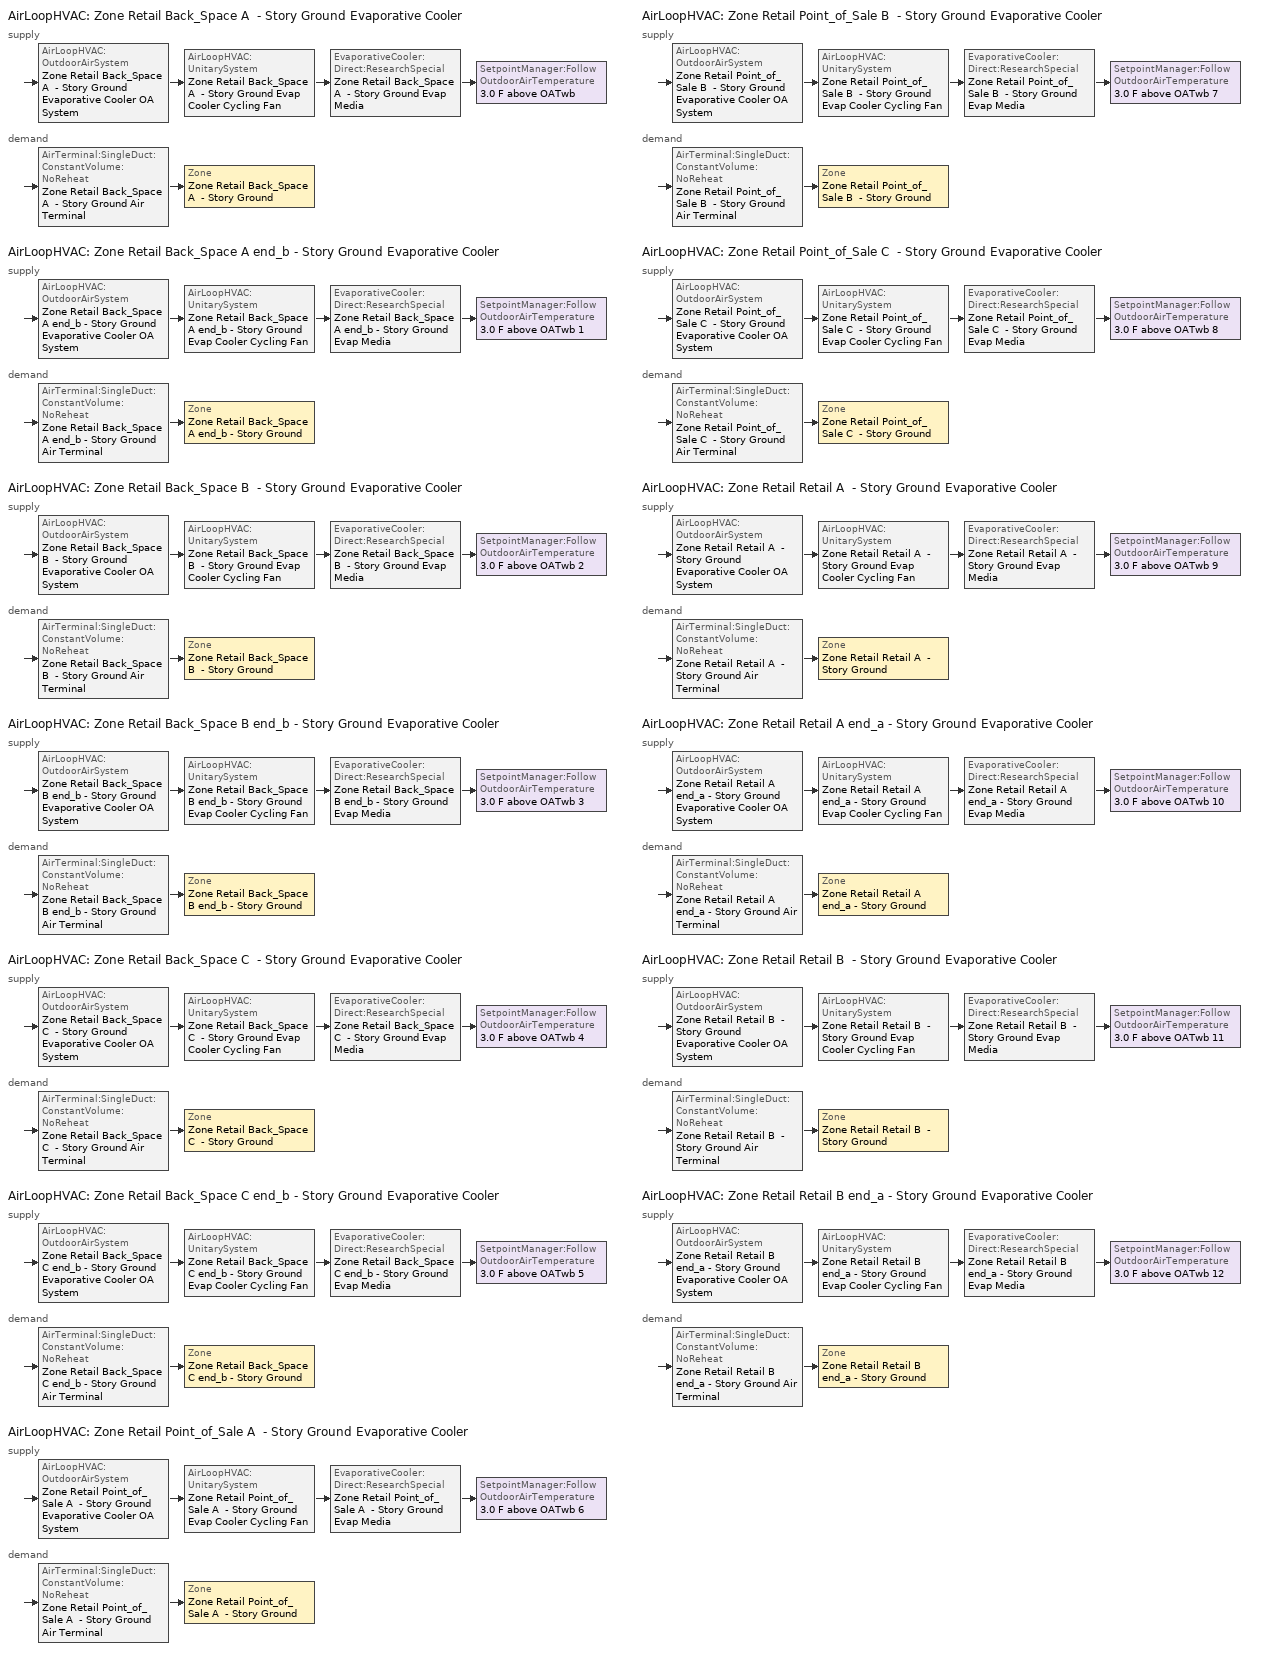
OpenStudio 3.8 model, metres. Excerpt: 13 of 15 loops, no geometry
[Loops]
AirLoopHVAC 'Zone Retail Back_Space A  - Story Ground Evaporative Cooler'
 supply: AirLoopHVAC:OutdoorAirSystem 'Zone Retail Back_Space A  - Story Ground Evaporative Cooler OA System' > AirLoopHVAC:UnitarySystem 'Zone Retail Back_Space A  - Story Ground Evap Cooler Cycling Fan' > EvaporativeCooler:Direct:ResearchSpecial 'Zone Retail Back_Space A  - Story Ground Evap Media' > SetpointManager:FollowOutdoorAirTemperature '3.0 F above OATwb'
 demand: AirTerminal:SingleDuct:ConstantVolume:NoReheat 'Zone Retail Back_Space A  - Story Ground Air Terminal' > Zone 'Zone Retail Back_Space A  - Story Ground'
AirLoopHVAC 'Zone Retail Back_Space A end_b - Story Ground Evaporative Cooler'
 supply: AirLoopHVAC:OutdoorAirSystem 'Zone Retail Back_Space A end_b - Story Ground Evaporative Cooler OA System' > AirLoopHVAC:UnitarySystem 'Zone Retail Back_Space A end_b - Story Ground Evap Cooler Cycling Fan' > EvaporativeCooler:Direct:ResearchSpecial 'Zone Retail Back_Space A end_b - Story Ground Evap Media' > SetpointManager:FollowOutdoorAirTemperature '3.0 F above OATwb 1'
 demand: AirTerminal:SingleDuct:ConstantVolume:NoReheat 'Zone Retail Back_Space A end_b - Story Ground Air Terminal' > Zone 'Zone Retail Back_Space A end_b - Story Ground'
AirLoopHVAC 'Zone Retail Back_Space B  - Story Ground Evaporative Cooler'
 supply: AirLoopHVAC:OutdoorAirSystem 'Zone Retail Back_Space B  - Story Ground Evaporative Cooler OA System' > AirLoopHVAC:UnitarySystem 'Zone Retail Back_Space B  - Story Ground Evap Cooler Cycling Fan' > EvaporativeCooler:Direct:ResearchSpecial 'Zone Retail Back_Space B  - Story Ground Evap Media' > SetpointManager:FollowOutdoorAirTemperature '3.0 F above OATwb 2'
 demand: AirTerminal:SingleDuct:ConstantVolume:NoReheat 'Zone Retail Back_Space B  - Story Ground Air Terminal' > Zone 'Zone Retail Back_Space B  - Story Ground'
AirLoopHVAC 'Zone Retail Back_Space B end_b - Story Ground Evaporative Cooler'
 supply: AirLoopHVAC:OutdoorAirSystem 'Zone Retail Back_Space B end_b - Story Ground Evaporative Cooler OA System' > AirLoopHVAC:UnitarySystem 'Zone Retail Back_Space B end_b - Story Ground Evap Cooler Cycling Fan' > EvaporativeCooler:Direct:ResearchSpecial 'Zone Retail Back_Space B end_b - Story Ground Evap Media' > SetpointManager:FollowOutdoorAirTemperature '3.0 F above OATwb 3'
 demand: AirTerminal:SingleDuct:ConstantVolume:NoReheat 'Zone Retail Back_Space B end_b - Story Ground Air Terminal' > Zone 'Zone Retail Back_Space B end_b - Story Ground'
AirLoopHVAC 'Zone Retail Back_Space C  - Story Ground Evaporative Cooler'
 supply: AirLoopHVAC:OutdoorAirSystem 'Zone Retail Back_Space C  - Story Ground Evaporative Cooler OA System' > AirLoopHVAC:UnitarySystem 'Zone Retail Back_Space C  - Story Ground Evap Cooler Cycling Fan' > EvaporativeCooler:Direct:ResearchSpecial 'Zone Retail Back_Space C  - Story Ground Evap Media' > SetpointManager:FollowOutdoorAirTemperature '3.0 F above OATwb 4'
 demand: AirTerminal:SingleDuct:ConstantVolume:NoReheat 'Zone Retail Back_Space C  - Story Ground Air Terminal' > Zone 'Zone Retail Back_Space C  - Story Ground'
AirLoopHVAC 'Zone Retail Back_Space C end_b - Story Ground Evaporative Cooler'
 supply: AirLoopHVAC:OutdoorAirSystem 'Zone Retail Back_Space C end_b - Story Ground Evaporative Cooler OA System' > AirLoopHVAC:UnitarySystem 'Zone Retail Back_Space C end_b - Story Ground Evap Cooler Cycling Fan' > EvaporativeCooler:Direct:ResearchSpecial 'Zone Retail Back_Space C end_b - Story Ground Evap Media' > SetpointManager:FollowOutdoorAirTemperature '3.0 F above OATwb 5'
 demand: AirTerminal:SingleDuct:ConstantVolume:NoReheat 'Zone Retail Back_Space C end_b - Story Ground Air Terminal' > Zone 'Zone Retail Back_Space C end_b - Story Ground'
AirLoopHVAC 'Zone Retail Point_of_Sale A  - Story Ground Evaporative Cooler'
 supply: AirLoopHVAC:OutdoorAirSystem 'Zone Retail Point_of_Sale A  - Story Ground Evaporative Cooler OA System' > AirLoopHVAC:UnitarySystem 'Zone Retail Point_of_Sale A  - Story Ground Evap Cooler Cycling Fan' > EvaporativeCooler:Direct:ResearchSpecial 'Zone Retail Point_of_Sale A  - Story Ground Evap Media' > SetpointManager:FollowOutdoorAirTemperature '3.0 F above OATwb 6'
 demand: AirTerminal:SingleDuct:ConstantVolume:NoReheat 'Zone Retail Point_of_Sale A  - Story Ground Air Terminal' > Zone 'Zone Retail Point_of_Sale A  - Story Ground'
AirLoopHVAC 'Zone Retail Point_of_Sale B  - Story Ground Evaporative Cooler'
 supply: AirLoopHVAC:OutdoorAirSystem 'Zone Retail Point_of_Sale B  - Story Ground Evaporative Cooler OA System' > AirLoopHVAC:UnitarySystem 'Zone Retail Point_of_Sale B  - Story Ground Evap Cooler Cycling Fan' > EvaporativeCooler:Direct:ResearchSpecial 'Zone Retail Point_of_Sale B  - Story Ground Evap Media' > SetpointManager:FollowOutdoorAirTemperature '3.0 F above OATwb 7'
 demand: AirTerminal:SingleDuct:ConstantVolume:NoReheat 'Zone Retail Point_of_Sale B  - Story Ground Air Terminal' > Zone 'Zone Retail Point_of_Sale B  - Story Ground'
AirLoopHVAC 'Zone Retail Point_of_Sale C  - Story Ground Evaporative Cooler'
 supply: AirLoopHVAC:OutdoorAirSystem 'Zone Retail Point_of_Sale C  - Story Ground Evaporative Cooler OA System' > AirLoopHVAC:UnitarySystem 'Zone Retail Point_of_Sale C  - Story Ground Evap Cooler Cycling Fan' > EvaporativeCooler:Direct:ResearchSpecial 'Zone Retail Point_of_Sale C  - Story Ground Evap Media' > SetpointManager:FollowOutdoorAirTemperature '3.0 F above OATwb 8'
 demand: AirTerminal:SingleDuct:ConstantVolume:NoReheat 'Zone Retail Point_of_Sale C  - Story Ground Air Terminal' > Zone 'Zone Retail Point_of_Sale C  - Story Ground'
AirLoopHVAC 'Zone Retail Retail A  - Story Ground Evaporative Cooler'
 supply: AirLoopHVAC:OutdoorAirSystem 'Zone Retail Retail A  - Story Ground Evaporative Cooler OA System' > AirLoopHVAC:UnitarySystem 'Zone Retail Retail A  - Story Ground Evap Cooler Cycling Fan' > EvaporativeCooler:Direct:ResearchSpecial 'Zone Retail Retail A  - Story Ground Evap Media' > SetpointManager:FollowOutdoorAirTemperature '3.0 F above OATwb 9'
 demand: AirTerminal:SingleDuct:ConstantVolume:NoReheat 'Zone Retail Retail A  - Story Ground Air Terminal' > Zone 'Zone Retail Retail A  - Story Ground'
AirLoopHVAC 'Zone Retail Retail A end_a - Story Ground Evaporative Cooler'
 supply: AirLoopHVAC:OutdoorAirSystem 'Zone Retail Retail A end_a - Story Ground Evaporative Cooler OA System' > AirLoopHVAC:UnitarySystem 'Zone Retail Retail A end_a - Story Ground Evap Cooler Cycling Fan' > EvaporativeCooler:Direct:ResearchSpecial 'Zone Retail Retail A end_a - Story Ground Evap Media' > SetpointManager:FollowOutdoorAirTemperature '3.0 F above OATwb 10'
 demand: AirTerminal:SingleDuct:ConstantVolume:NoReheat 'Zone Retail Retail A end_a - Story Ground Air Terminal' > Zone 'Zone Retail Retail A end_a - Story Ground'
AirLoopHVAC 'Zone Retail Retail B  - Story Ground Evaporative Cooler'
 supply: AirLoopHVAC:OutdoorAirSystem 'Zone Retail Retail B  - Story Ground Evaporative Cooler OA System' > AirLoopHVAC:UnitarySystem 'Zone Retail Retail B  - Story Ground Evap Cooler Cycling Fan' > EvaporativeCooler:Direct:ResearchSpecial 'Zone Retail Retail B  - Story Ground Evap Media' > SetpointManager:FollowOutdoorAirTemperature '3.0 F above OATwb 11'
 demand: AirTerminal:SingleDuct:ConstantVolume:NoReheat 'Zone Retail Retail B  - Story Ground Air Terminal' > Zone 'Zone Retail Retail B  - Story Ground'
AirLoopHVAC 'Zone Retail Retail B end_a - Story Ground Evaporative Cooler'
 supply: AirLoopHVAC:OutdoorAirSystem 'Zone Retail Retail B end_a - Story Ground Evaporative Cooler OA System' > AirLoopHVAC:UnitarySystem 'Zone Retail Retail B end_a - Story Ground Evap Cooler Cycling Fan' > EvaporativeCooler:Direct:ResearchSpecial 'Zone Retail Retail B end_a - Story Ground Evap Media' > SetpointManager:FollowOutdoorAirTemperature '3.0 F above OATwb 12'
 demand: AirTerminal:SingleDuct:ConstantVolume:NoReheat 'Zone Retail Retail B end_a - Story Ground Air Terminal' > Zone 'Zone Retail Retail B end_a - Story Ground'
[Sizing:Zone] Zone Cooling Design Supply Air Temperature Input Method=SupplyAirTemperature; Zone Cooling Design Supply Air Temperature Difference {deltaC}=11.11; Zone Heating Design Supply Air Temperature Input Method=SupplyAirTemperature; Zone Heating Design Supply Air Temperature {C}=50; Zone Heating Design Supply Air Temperature Difference {deltaC}=11.11; Zone Cooling Design Supply Air Humidity Ratio {kg-H2O/kg-air}=0.0085; Zone Heating Design Supply Air Humidity Ratio {kg-H2O/kg-air}=0.008; Cooling Design Air Flow Method=DesignDay; Heating Design Air Flow Method=DesignDay; Account for Dedicated Outdoor Air System=No; Dedicated Outdoor Air System Control Strategy=NeutralSupplyAir; Dedicated Outdoor Air Low Setpoint Temperature for Design {C}=autosize; Dedicated Outdoor Air High Setpoint Temperature for Design {C}=autosize; Zone Load Sizing Method=Sensible Load Only No Latent Load; Zone Latent Cooling Design Supply Air Humidity Ratio Input Method=HumidityRatioDifference; Zone Cooling Design Supply Air Humidity Ratio Difference {kgWater/kgDryAir}=0.005; Zone Latent Heating Design Supply Air Humidity Ratio Input Method=HumidityRatioDifference; Zone Humidification Design Supply Air Humidity Ratio Difference {kgWater/kgDryAir}=0.005
Name | Zone Cooling Design Supply Air Temperature {C}
Zone Retail Retail A end_a - Story Ground; Zone Retail Retail B end_a - Story Ground; Zone Retail Retail A  - Story Ground; Zone Retail Retail B  - Story Ground; Zone Retail Point_of_Sale A  - Story Ground; Zone Retail Point_of_Sale B  - Story Ground; Zone Retail Point_of_Sale C  - Story Ground; Zone Retail Back_Space A  - Story Ground; Zone Retail Back_Space B  - Story Ground; Zone Retail Back_Space C  - Story Ground; Zone Retail Back_Space A end_b - Story Ground; Zone Retail Back_Space B end_b - Story Ground; Zone Retail Back_Space C end_b - Story Ground | 12.7778
Zone Retail Entry A  - Story Ground; Zone Retail Entry B  - Story Ground; Zone Retail Entry C  - Story Ground | 14
[Zone equipment]
Zone Retail Retail A end_a - Story Ground: Zone Retail Retail A end_a - Story Ground Unit Heater, Zone Retail Retail A end_a - Story Ground Air Terminal
Zone Retail Retail B end_a - Story Ground: Zone Retail Retail B end_a - Story Ground Unit Heater, Zone Retail Retail B end_a - Story Ground Air Terminal
Zone Retail Retail A  - Story Ground: Zone Retail Retail A  - Story Ground Unit Heater, Zone Retail Retail A  - Story Ground Air Terminal
Zone Retail Retail B  - Story Ground: Zone Retail Retail B  - Story Ground Unit Heater, Zone Retail Retail B  - Story Ground Air Terminal
Zone Retail Entry A  - Story Ground: Zone Retail Entry A  - Story Ground Unit Heater
Zone Retail Entry B  - Story Ground: Zone Retail Entry B  - Story Ground Unit Heater
Zone Retail Entry C  - Story Ground: Zone Retail Entry C  - Story Ground Unit Heater
Zone Retail Point_of_Sale A  - Story Ground: Zone Retail Point_of_Sale A  - Story Ground Unit Heater, Zone Retail Point_of_Sale A  - Story Ground Air Terminal
Zone Retail Point_of_Sale B  - Story Ground: Zone Retail Point_of_Sale B  - Story Ground Unit Heater, Zone Retail Point_of_Sale B  - Story Ground Air Terminal
Zone Retail Point_of_Sale C  - Story Ground: Zone Retail Point_of_Sale C  - Story Ground Unit Heater, Zone Retail Point_of_Sale C  - Story Ground Air Terminal
Zone Retail Back_Space A  - Story Ground: Zone Retail Back_Space A  - Story Ground Unit Heater, Zone Retail Back_Space A  - Story Ground Air Terminal
Zone Retail Back_Space B  - Story Ground: Zone Retail Back_Space B  - Story Ground Unit Heater, Zone Retail Back_Space B  - Story Ground Air Terminal
Zone Retail Back_Space C  - Story Ground: Zone Retail Back_Space C  - Story Ground Unit Heater, Zone Retail Back_Space C  - Story Ground Air Terminal
Zone Retail Back_Space A end_b - Story Ground: Zone Retail Back_Space A end_b - Story Ground Unit Heater, Zone Retail Back_Space A end_b - Story Ground Air Terminal
Zone Retail Back_Space B end_b - Story Ground: Zone Retail Back_Space B end_b - Story Ground Unit Heater, Zone Retail Back_Space B end_b - Story Ground Air Terminal
Zone Retail Back_Space C end_b - Story Ground: Zone Retail Back_Space C end_b - Story Ground Unit Heater, Zone Retail Back_Space C end_b - Story Ground Air Terminal
[Fan:ConstantVolume] Availability Schedule=FRAC_OA_MIN_ems_Zone_Retail_Retail_B____Story_Ground_Evaporative_Cooler_OA_Controller; Fan Total Efficiency=0.53625; Pressure Rise {Pa}=49.8178; Motor Efficiency=0.825; Motor In Airstream Fraction=1
Name | Maximum Flow Rate {m3/s}
Zone Retail Back_Space A  - Story Ground UnitHeater Fan | 0.0660473
Zone Retail Back_Space A end_b - Story Ground UnitHeater Fan | 0.038438
Zone Retail Back_Space B  - Story Ground UnitHeater Fan | 0.232448
Zone Retail Back_Space B end_b - Story Ground UnitHeater Fan | 0.0909422
Zone Retail Back_Space C  - Story Ground UnitHeater Fan | 0.0660034
Zone Retail Back_Space C end_b - Story Ground UnitHeater Fan | 0.0384333
Zone Retail Entry A  - Story Ground UnitHeater Fan; Zone Retail Entry C  - Story Ground UnitHeater Fan | 0.00427716
Zone Retail Entry B  - Story Ground UnitHeater Fan | 0.0190546
Zone Retail Point_of_Sale A  - Story Ground UnitHeater Fan; Zone Retail Point_of_Sale C  - Story Ground UnitHeater Fan | 0.0540402
Zone Retail Point_of_Sale B  - Story Ground UnitHeater Fan | 0.240748
Zone Retail Retail A  - Story Ground UnitHeater Fan | 0.596145
Zone Retail Retail A end_a - Story Ground UnitHeater Fan | 0.0318565
Zone Retail Retail B  - Story Ground UnitHeater Fan | 2.65581
Zone Retail Retail B end_a - Story Ground UnitHeater Fan | 0.14192
[Coil:Heating:Gas] Availability Schedule=FRAC_OA_MIN_ems_Zone_Retail_Retail_B____Story_Ground_Evaporative_Cooler_OA_Controller; Gas Burner Efficiency=0.8; On Cycle Parasitic Electric Load {W}=0; Off Cycle Parasitic Gas Load {W}=0
Name | Nominal Capacity {W}
Zone Retail Back_Space A  - Story Ground UnitHeater Gas Htg Coil 9kBtu/hr 0.8 Thermal Eff | 2306.15
Zone Retail Back_Space A end_b - Story Ground UnitHeater Gas Htg Coil 5kBtu/hr 0.8 Thermal Eff | 1342.14
Zone Retail Back_Space B  - Story Ground UnitHeater Gas Htg Coil 27kBtu/hr 0.8 Thermal Eff | 8116.25
Zone Retail Back_Space B end_b - Story Ground UnitHeater Gas Htg Coil 12kBtu/hr 0.8 Thermal Eff | 3175.4
Zone Retail Back_Space C  - Story Ground UnitHeater Gas Htg Coil 9kBtu/hr 0.8 Thermal Eff | 2304.62
Zone Retail Back_Space C end_b - Story Ground UnitHeater Gas Htg Coil 5kBtu/hr 0.8 Thermal Eff | 1341.97
Zone Retail Entry A  - Story Ground UnitHeater Gas Htg Coil 1kBtu/hr 0.8 Thermal Eff; Zone Retail Entry C  - Story Ground UnitHeater Gas Htg Coil 1kBtu/hr 0.8 Thermal Eff | 149.336
Zone Retail Entry B  - Story Ground UnitHeater Gas Htg Coil 3kBtu/hr 0.8 Thermal Eff | 665.346
Zone Retail Point_of_Sale A  - Story Ground UnitHeater Gas Htg Coil 6kBtu/hr 0.8 Thermal Eff; Zone Retail Point_of_Sale C  - Story Ground UnitHeater Gas Htg Coil 6kBtu/hr 0.8 Thermal Eff | 1886.68
Zone Retail Point_of_Sale B  - Story Ground UnitHeater Gas Htg Coil 33kBtu/hr 0.8 Thermal Eff | 8406.39
Zone Retail Retail A  - Story Ground UnitHeater Gas Htg Coil 69kBtu/hr 0.8 Thermal Eff | 20812.8
Zone Retail Retail A end_a - Story Ground UnitHeater Gas Htg Coil 4kBtu/hr 0.8 Thermal Eff | 1112.22
Zone Retail Retail B  - Story Ground UnitHeater Gas Htg Coil 363kBtu/hr 0.8 Thermal Eff | 92735.2
Zone Retail Retail B end_a - Story Ground UnitHeater Gas Htg Coil 16kBtu/hr 0.8 Thermal Eff | 4954.75
[ZoneHVAC:UnitHeater] Availability Schedule=FRAC_OA_MIN_ems_Zone_Retail_Retail_B____Story_Ground_Evaporative_Cooler_OA_Controller; Fan Control Type=OnOff; Maximum Hot Water Flow Rate {m3/s}=autosize; Minimum Hot Water Flow Rate {m3/s}=0; Heating Convergence Tolerance=0.001
Name | Supply Air Fan | Maximum Supply Air Flow Rate {m3/s} | Heating Coil
Zone Retail Back_Space A  - Story Ground Unit Heater | Zone Retail Back_Space A  - Story Ground UnitHeater Fan | 0.0660473 | Zone Retail Back_Space A  - Story Ground UnitHeater Gas Htg Coil 9kBtu/hr 0.8 Thermal Eff
Zone Retail Back_Space A end_b - Story Ground Unit Heater | Zone Retail Back_Space A end_b - Story Ground UnitHeater Fan | 0.038438 | Zone Retail Back_Space A end_b - Story Ground UnitHeater Gas Htg Coil 5kBtu/hr 0.8 Thermal Eff
Zone Retail Back_Space B  - Story Ground Unit Heater | Zone Retail Back_Space B  - Story Ground UnitHeater Fan | 0.232448 | Zone Retail Back_Space B  - Story Ground UnitHeater Gas Htg Coil 27kBtu/hr 0.8 Thermal Eff
Zone Retail Back_Space B end_b - Story Ground Unit Heater | Zone Retail Back_Space B end_b - Story Ground UnitHeater Fan | 0.0909422 | Zone Retail Back_Space B end_b - Story Ground UnitHeater Gas Htg Coil 12kBtu/hr 0.8 Thermal Eff
Zone Retail Back_Space C  - Story Ground Unit Heater | Zone Retail Back_Space C  - Story Ground UnitHeater Fan | 0.0660034 | Zone Retail Back_Space C  - Story Ground UnitHeater Gas Htg Coil 9kBtu/hr 0.8 Thermal Eff
Zone Retail Back_Space C end_b - Story Ground Unit Heater | Zone Retail Back_Space C end_b - Story Ground UnitHeater Fan | 0.0384333 | Zone Retail Back_Space C end_b - Story Ground UnitHeater Gas Htg Coil 5kBtu/hr 0.8 Thermal Eff
Zone Retail Entry A  - Story Ground Unit Heater | Zone Retail Entry A  - Story Ground UnitHeater Fan | 0.00427716 | Zone Retail Entry A  - Story Ground UnitHeater Gas Htg Coil 1kBtu/hr 0.8 Thermal Eff
Zone Retail Entry B  - Story Ground Unit Heater | Zone Retail Entry B  - Story Ground UnitHeater Fan | 0.0190546 | Zone Retail Entry B  - Story Ground UnitHeater Gas Htg Coil 3kBtu/hr 0.8 Thermal Eff
Zone Retail Entry C  - Story Ground Unit Heater | Zone Retail Entry C  - Story Ground UnitHeater Fan | 0.00427716 | Zone Retail Entry C  - Story Ground UnitHeater Gas Htg Coil 1kBtu/hr 0.8 Thermal Eff
Zone Retail Point_of_Sale A  - Story Ground Unit Heater | Zone Retail Point_of_Sale A  - Story Ground UnitHeater Fan | 0.0540402 | Zone Retail Point_of_Sale A  - Story Ground UnitHeater Gas Htg Coil 6kBtu/hr 0.8 Thermal Eff
Zone Retail Point_of_Sale B  - Story Ground Unit Heater | Zone Retail Point_of_Sale B  - Story Ground UnitHeater Fan | 0.240748 | Zone Retail Point_of_Sale B  - Story Ground UnitHeater Gas Htg Coil 33kBtu/hr 0.8 Thermal Eff
Zone Retail Point_of_Sale C  - Story Ground Unit Heater | Zone Retail Point_of_Sale C  - Story Ground UnitHeater Fan | 0.0540402 | Zone Retail Point_of_Sale C  - Story Ground UnitHeater Gas Htg Coil 6kBtu/hr 0.8 Thermal Eff
Zone Retail Retail A  - Story Ground Unit Heater | Zone Retail Retail A  - Story Ground UnitHeater Fan | 0.596145 | Zone Retail Retail A  - Story Ground UnitHeater Gas Htg Coil 69kBtu/hr 0.8 Thermal Eff
Zone Retail Retail A end_a - Story Ground Unit Heater | Zone Retail Retail A end_a - Story Ground UnitHeater Fan | 0.0318565 | Zone Retail Retail A end_a - Story Ground UnitHeater Gas Htg Coil 4kBtu/hr 0.8 Thermal Eff
Zone Retail Retail B  - Story Ground Unit Heater | Zone Retail Retail B  - Story Ground UnitHeater Fan | 2.65581 | Zone Retail Retail B  - Story Ground UnitHeater Gas Htg Coil 363kBtu/hr 0.8 Thermal Eff
Zone Retail Retail B end_a - Story Ground Unit Heater | Zone Retail Retail B end_a - Story Ground UnitHeater Fan | 0.14192 | Zone Retail Retail B end_a - Story Ground UnitHeater Gas Htg Coil 16kBtu/hr 0.8 Thermal Eff
[AirLoopHVAC] Design Return Air Flow Fraction of Supply Air Flow=1
Name | Availability Schedule | Design Supply Air Flow Rate {m3/s}
Zone Retail Back_Space A  - Story Ground Evaporative Cooler | Zone Retail Back_Space A  - Story Ground Evaporative Cooler Availability Sch | 0.695754
Zone Retail Back_Space A end_b - Story Ground Evaporative Cooler | Zone Retail Back_Space A end_b - Story Ground Evaporative Cooler Availability Sch | 0.343772
Zone Retail Back_Space B  - Story Ground Evaporative Cooler | Zone Retail Back_Space B  - Story Ground Evaporative Cooler Availability Sch | 0.824864
Zone Retail Back_Space B end_b - Story Ground Evaporative Cooler | Zone Retail Back_Space B end_b - Story Ground Evaporative Cooler Availability Sch | 0.889489
Zone Retail Back_Space C  - Story Ground Evaporative Cooler | Zone Retail Back_Space C  - Story Ground Evaporative Cooler Availability Sch | 0.635707
Zone Retail Back_Space C end_b - Story Ground Evaporative Cooler | Zone Retail Back_Space C end_b - Story Ground Evaporative Cooler Availability Sch | 0.312927
Zone Retail Point_of_Sale A  - Story Ground Evaporative Cooler | Zone Retail Point_of_Sale A  - Story Ground Evaporative Cooler Availability Sch | 0.474352
Zone Retail Point_of_Sale B  - Story Ground Evaporative Cooler | Zone Retail Point_of_Sale B  - Story Ground Evaporative Cooler Availability Sch | 0.865967
Zone Retail Point_of_Sale C  - Story Ground Evaporative Cooler | Zone Retail Point_of_Sale C  - Story Ground Evaporative Cooler Availability Sch | 0.442867
Zone Retail Retail A  - Story Ground Evaporative Cooler | Zone Retail Retail A  - Story Ground Evaporative Cooler Availability Sch | 4.47019
Zone Retail Retail A end_a - Story Ground Evaporative Cooler | Zone Retail Retail A end_a - Story Ground Evaporative Cooler Availability Sch | 0.328892
Zone Retail Retail B  - Story Ground Evaporative Cooler | Zone Retail Retail B  - Story Ground Evaporative Cooler Availability Sch | 6.99902
Zone Retail Retail B end_a - Story Ground Evaporative Cooler | Zone Retail Retail B end_a - Story Ground Evaporative Cooler Availability Sch | 0.714993
[Sizing:System] Type of Load to Size On=Sensible; Central Heating Maximum System Air Flow Ratio=0.3; Preheat Design Temperature {C}=7.22222; Preheat Design Humidity Ratio {kg-H2O/kg-Air}=0.008; Precool Design Temperature {C}=12.7778; Precool Design Humidity Ratio {kg-H2O/kg-Air}=0.008; Central Cooling Design Supply Air Temperature {C}=21.1111; Central Heating Design Supply Air Temperature {C}=12.7778; Sizing Option=Coincident; 100% Outdoor Air in Cooling=No; 100% Outdoor Air in Heating=No; Central Cooling Design Supply Air Humidity Ratio {kg-H2O/kg-Air}=0.0085; Central Heating Design Supply Air Humidity Ratio {kg-H2O/kg-Air}=0.008; Cooling Design Air Flow Method=DesignDay; Heating Design Air Flow Method=DesignDay; System Outdoor Air Method=ZoneSum; Zone Maximum Outdoor Air Fraction=1; Cooling Supply Air Flow Rate Per Floor Area {m3/s-m2}=0.00996765; Cooling Fraction of Autosized Cooling Supply Air Flow Rate=1; Cooling Supply Air Flow Rate Per Unit Cooling Capacity {m3/s-W}=3.94755e-05; Heating Supply Air Flow Rate Per Floor Area {m3/s-m2}=0.00996765; Heating Fraction of Autosized Heating Supply Air Flow Rate=1; Heating Fraction of Autosized Cooling Supply Air Flow Rate=1; Heating Supply Air Flow Rate Per Unit Heating Capacity {m3/s-W}=3.15882e-05; Cooling Design Capacity Method=CoolingDesignCapacity; Cooling Design Capacity Per Floor Area {W/m2}=234.7; Fraction of Autosized Cooling Design Capacity=1; Heating Design Capacity Method=HeatingDesignCapacity; Heating Design Capacity Per Floor Area {W/m2}=157; Fraction of Autosized Heating Design Capacity=1; Central Cooling Capacity Control Method=OnOff; Occupant Diversity=1
Name | Design Outdoor Air Flow Rate {m3/s} | Cooling Design Capacity {W} | Heating Design Capacity {W}
Zone Retail Back_Space A  - Story Ground Evaporative Cooler | 0.695754 | 1589.76 | 482.27
Zone Retail Back_Space A end_b - Story Ground Evaporative Cooler | 0.343772 | 570.3 | 0
Zone Retail Back_Space B  - Story Ground Evaporative Cooler | 0.824864 | 6132.78 | 2660.2
Zone Retail Back_Space B end_b - Story Ground Evaporative Cooler | 0.889489 | 2218.44 | 646.6
Zone Retail Back_Space C  - Story Ground Evaporative Cooler | 0.635707 | 1607.04 | 482.63
Zone Retail Back_Space C end_b - Story Ground Evaporative Cooler | 0.312927 | 572.48 | 0
Zone Retail Point_of_Sale A  - Story Ground Evaporative Cooler | 0.474352 | 1536.25 | 618.45
Zone Retail Point_of_Sale B  - Story Ground Evaporative Cooler | 0.865967 | 6355.47 | 2755.18
Zone Retail Point_of_Sale C  - Story Ground Evaporative Cooler | 0.442867 | 1555.64 | 618.45
Zone Retail Retail A  - Story Ground Evaporative Cooler | 4.47019 | 16521.18 | 6822.44
Zone Retail Retail A end_a - Story Ground Evaporative Cooler | 0.328892 | 935.47 | 364.57
Zone Retail Retail B  - Story Ground Evaporative Cooler | 6.99902 | 68488.51 | 30393.77
Zone Retail Retail B end_a - Story Ground Evaporative Cooler | 0.714993 | 3875.37 | 1624.16
[SetpointManager:FollowOutdoorAirTemperature] Control Variable=Temperature; Reference Temperature Type=OutdoorAirWetBulb; Offset Temperature Difference {deltaC}=1.66667; Maximum Setpoint Temperature {C}=25.5556; Minimum Setpoint Temperature {C}=21.1111
Name | Setpoint Node or NodeList
3.0 F above OATwb | Zone Retail Back_Space A  - Story Ground Evaporative Cooler Supply Outlet Node
3.0 F above OATwb 1 | Zone Retail Back_Space A end_b - Story Ground Evaporative Cooler Supply Outlet Node
3.0 F above OATwb 2 | Zone Retail Back_Space B  - Story Ground Evaporative Cooler Supply Outlet Node
3.0 F above OATwb 3 | Zone Retail Back_Space B end_b - Story Ground Evaporative Cooler Supply Outlet Node
3.0 F above OATwb 4 | Zone Retail Back_Space C  - Story Ground Evaporative Cooler Supply Outlet Node
3.0 F above OATwb 5 | Zone Retail Back_Space C end_b - Story Ground Evaporative Cooler Supply Outlet Node
3.0 F above OATwb 6 | Zone Retail Point_of_Sale A  - Story Ground Evaporative Cooler Supply Outlet Node
3.0 F above OATwb 7 | Zone Retail Point_of_Sale B  - Story Ground Evaporative Cooler Supply Outlet Node
3.0 F above OATwb 8 | Zone Retail Point_of_Sale C  - Story Ground Evaporative Cooler Supply Outlet Node
3.0 F above OATwb 9 | Zone Retail Retail A  - Story Ground Evaporative Cooler Supply Outlet Node
3.0 F above OATwb 10 | Zone Retail Retail A end_a - Story Ground Evaporative Cooler Supply Outlet Node
3.0 F above OATwb 11 | Zone Retail Retail B  - Story Ground Evaporative Cooler Supply Outlet Node
3.0 F above OATwb 12 | Zone Retail Retail B end_a - Story Ground Evaporative Cooler Supply Outlet Node
[EnergyManagementSystem:Sensor] Output Variable or Output Meter=Zone Predicted Sensible Load to Cooling Setpoint Heat Transfer Rate
Name | Output Variable or Output Meter Index Key
Zone_Retail_Back_Space_A____Story_Ground_Clg_Load_Sensor | Zone Retail Back_Space A  - Story Ground
Zone_Retail_Back_Space_A_end_b___Story_Ground_Clg_Load_Sensor | Zone Retail Back_Space A end_b - Story Ground
Zone_Retail_Back_Space_B____Story_Ground_Clg_Load_Sensor | Zone Retail Back_Space B  - Story Ground
Zone_Retail_Back_Space_B_end_b___Story_Ground_Clg_Load_Sensor | Zone Retail Back_Space B end_b - Story Ground
Zone_Retail_Back_Space_C____Story_Ground_Clg_Load_Sensor | Zone Retail Back_Space C  - Story Ground
Zone_Retail_Back_Space_C_end_b___Story_Ground_Clg_Load_Sensor | Zone Retail Back_Space C end_b - Story Ground
Zone_Retail_Point_of_Sale_A____Story_Ground_Clg_Load_Sensor | Zone Retail Point_of_Sale A  - Story Ground
Zone_Retail_Point_of_Sale_B____Story_Ground_Clg_Load_Sensor | Zone Retail Point_of_Sale B  - Story Ground
Zone_Retail_Point_of_Sale_C____Story_Ground_Clg_Load_Sensor | Zone Retail Point_of_Sale C  - Story Ground
Zone_Retail_Retail_A____Story_Ground_Clg_Load_Sensor | Zone Retail Retail A  - Story Ground
Zone_Retail_Retail_A_end_a___Story_Ground_Clg_Load_Sensor | Zone Retail Retail A end_a - Story Ground
Zone_Retail_Retail_B____Story_Ground_Clg_Load_Sensor | Zone Retail Retail B  - Story Ground
Zone_Retail_Retail_B_end_a___Story_Ground_Clg_Load_Sensor | Zone Retail Retail B end_a - Story Ground
[EnergyManagementSystem:Actuator]
Zone_Retail_Back_Space_A____Story_Ground_Evaporative_Cooler_Availability_Actuator: Actuated Component=Zone Retail Back_Space A  - Story Ground Evaporative Cooler Availability Sch; Actuated Component Type=Schedule:Constant; Actuated Component Control Type=Schedule Value
[EvaporativeCooler:Direct:ResearchSpecial] Availability Schedule=FRAC_OA_MIN_ems_Zone_Retail_Retail_B____Story_Ground_Evaporative_Cooler_OA_Controller; Cooler Design Effectiveness=1; Recirculating Water Pump Power Consumption {W}=0; Drift Loss Fraction=0; Blowdown Concentration Ratio=0; Water Pump Power Sizing Factor {W/(m3/s)}=0.1; Evaporative Operation Minimum Drybulb Temperature=16; Evaporative Operation Maximum Limit Wetbulb Temperature=24; Evaporative Operation Maximum Limit Drybulb Temperature=28
Name | Primary Air Design Flow Rate {m3/s}
Zone Retail Back_Space A  - Story Ground Evap Media | 0.695754
Zone Retail Back_Space A end_b - Story Ground Evap Media | 0.343772
Zone Retail Back_Space B  - Story Ground Evap Media | 0.824864
Zone Retail Back_Space B end_b - Story Ground Evap Media | 0.889489
Zone Retail Back_Space C  - Story Ground Evap Media | 0.635707
Zone Retail Back_Space C end_b - Story Ground Evap Media | 0.312927
Zone Retail Point_of_Sale A  - Story Ground Evap Media | 0.474352
Zone Retail Point_of_Sale B  - Story Ground Evap Media | 0.865967
Zone Retail Point_of_Sale C  - Story Ground Evap Media | 0.442867
Zone Retail Retail A  - Story Ground Evap Media | 4.47019
Zone Retail Retail A end_a - Story Ground Evap Media | 0.328892
Zone Retail Retail B  - Story Ground Evap Media | 6.99902
Zone Retail Retail B end_a - Story Ground Evap Media | 0.714993
[Fan:OnOff] Availability Schedule=FRAC_OA_MIN_ems_Zone_Retail_Retail_B____Story_Ground_Evaporative_Cooler_OA_Controller; Motor In Airstream Fraction=1
Name | Fan Total Efficiency | Pressure Rise {Pa} | Maximum Flow Rate {m3/s} | Motor Efficiency | Fan Power Ratio Function of Speed Ratio Curve | Fan Efficiency Ratio Function of Speed Ratio Curve
Zone Retail Back_Space A  - Story Ground Evap Cooler Supply Fan | 0.53625 | 622.722 | 0.695754 | 0.825 | Fan On Off Power Curve | Fan On Off Efficiency Curve
Zone Retail Back_Space A end_b - Story Ground Evap Cooler Supply Fan | 0.53625 | 622.722 | 0.343772 | 0.825 | Fan On Off Power Curve 1 | Fan On Off Efficiency Curve 1
Zone Retail Back_Space B  - Story Ground Evap Cooler Supply Fan | 0.546 | 622.722 | 0.824864 | 0.84 | Fan On Off Power Curve 2 | Fan On Off Efficiency Curve 2
Zone Retail Back_Space B end_b - Story Ground Evap Cooler Supply Fan | 0.546 | 622.722 | 0.889489 | 0.84 | Fan On Off Power Curve 3 | Fan On Off Efficiency Curve 3
Zone Retail Back_Space C  - Story Ground Evap Cooler Supply Fan | 0.53625 | 622.722 | 0.635707 | 0.825 | Fan On Off Power Curve 4 | Fan On Off Efficiency Curve 4
Zone Retail Back_Space C end_b - Story Ground Evap Cooler Supply Fan | 0.53625 | 622.722 | 0.312927 | 0.825 | Fan On Off Power Curve 5 | Fan On Off Efficiency Curve 5
Zone Retail Point_of_Sale A  - Story Ground Evap Cooler Supply Fan | 0.53625 | 622.722 | 0.474352 | 0.825 | Fan On Off Power Curve 6 | Fan On Off Efficiency Curve 6
Zone Retail Point_of_Sale B  - Story Ground Evap Cooler Supply Fan | 0.546 | 622.722 | 0.865967 | 0.84 | Fan On Off Power Curve 7 | Fan On Off Efficiency Curve 7
Zone Retail Point_of_Sale C  - Story Ground Evap Cooler Supply Fan | 0.53625 | 622.722 | 0.442867 | 0.825 | Fan On Off Power Curve 8 | Fan On Off Efficiency Curve 8
Zone Retail Retail A  - Story Ground Evap Cooler Supply Fan | 0.5915 | 1110.94 | 4.47019 | 0.91 | Fan On Off Power Curve 9 | Fan On Off Efficiency Curve 9
Zone Retail Retail A end_a - Story Ground Evap Cooler Supply Fan | 0.53625 | 622.722 | 0.328892 | 0.825 | Fan On Off Power Curve 10 | Fan On Off Efficiency Curve 10
Zone Retail Retail B  - Story Ground Evap Cooler Supply Fan | 0.6006 | 1018.77 | 6.99902 | 0.924 | Fan On Off Power Curve 11 | Fan On Off Efficiency Curve 11
Zone Retail Retail B end_a - Story Ground Evap Cooler Supply Fan | 0.546 | 622.722 | 0.714993 | 0.84 | Fan On Off Power Curve 12 | Fan On Off Efficiency Curve 12
[Coil:Cooling:DX:SingleSpeed] Availability Schedule=Always Off Discrete; Rated Sensible Heat Ratio=0.800655; Rated Evaporator Fan Power Per Volume Flow Rate 2017 {W/(m3/s)}=773.3; Rated Evaporator Fan Power Per Volume Flow Rate 2023 {W/(m3/s)}=934.4; Total Cooling Capacity Function of Temperature Curve=DOE Ref DX Clg Coil Cool-Cap-fT; Total Cooling Capacity Function of Flow Fraction Curve=DOE Ref DX Clg Coil Cool-CAP-fFlow; Energy Input Ratio Function of Temperature Curve=DOE Ref DX Clg Coil Cool-EIR-fT; Energy Input Ratio Function of Flow Fraction Curve=DOE Ref DX Clg Coil Cool-EIR-fFlow; Part Load Fraction Correlation Curve=DOE Ref DX Clg Coil Cool-PLF-fPLR; Minimum Outdoor Dry-Bulb Temperature for Compressor Operation {C}=-25; Nominal Time for Condensate Removal to Begin {s}=0; Ratio of Initial Moisture Evaporation Rate and Steady State Latent Capacity=0; Maximum Cycling Rate {cycles/hr}=0; Latent Capacity Time Constant {s}=0; Condenser Type=AirCooled; Evaporative Condenser Effectiveness=0.9; Evaporative Condenser Air Flow Rate {m3/s}=autosize; Evaporative Condenser Pump Rated Power Consumption {W}=autosize; Crankcase Heater Capacity {W}=0; Maximum Outdoor Dry-Bulb Temperature for Crankcase Heater Operation {C}=10; Basin Heater Capacity {W/K}=0; Basin Heater Setpoint Temperature {C}=2
Name | Rated Total Cooling Capacity {W} | Rated COP {W/W} | Rated Air Flow Rate {m3/s}
Dummy Always Off DX Coil 38kBtu/hr 9.7SEER | 11517.2 | 3.14722 | 0.695754
Dummy Always Off DX Coil 1 18kBtu/hr 9.7SEER | 5690.64 | 3.14722 | 0.343772
Dummy Always Off DX Coil 2 80kBtu/hr 8.9EER | 13654.4 | 3.09963 | 0.824864
Dummy Always Off DX Coil 3 49kBtu/hr 9.7SEER | 14724.2 | 3.14722 | 0.889489
Dummy Always Off DX Coil 4 36kBtu/hr 9.7SEER | 10523.2 | 3.14722 | 0.635707
Dummy Always Off DX Coil 5 17kBtu/hr 9.7SEER | 5180.05 | 3.14722 | 0.312927
Dummy Always Off DX Coil 6 28kBtu/hr 9.7SEER | 7852.2 | 3.14722 | 0.474352
Dummy Always Off DX Coil 7 82kBtu/hr 8.9EER | 14334.8 | 3.09963 | 0.865967
Dummy Always Off DX Coil 8 27kBtu/hr 9.7SEER | 7331.02 | 3.14722 | 0.442867
Dummy Always Off DX Coil 9 270kBtu/hr 8.5EER | 73997.5 | 2.96645 | 4.47019
Dummy Always Off DX Coil 10 19kBtu/hr 9.7SEER | 5444.32 | 3.14722 | 0.328892
Dummy Always Off DX Coil 11 679kBtu/hr 8.5EER | 115859 | 2.96645 | 6.99902
Dummy Always Off DX Coil 12 51kBtu/hr 9.7SEER | 11835.7 | 3.14722 | 0.714993
[AirLoopHVAC:UnitarySystem] Control Type=Load; Dehumidification Control Type=None; Fan Placement=BlowThrough; Supply Air Fan Operating Mode Schedule=Always Off Discrete; DX Heating Coil Sizing Ratio=1; Use DOAS DX Cooling Coil=No; DOAS DX Cooling Coil Leaving Minimum Air Temperature {C}=2; Latent Load Control=SensibleOnlyLoadControl; Supply Air Flow Rate Method During Cooling Operation=SupplyAirFlowRate; Supply Air Flow Rate Method During Heating Operation=SupplyAirFlowRate; Supply Air Flow Rate During Heating Operation {m3/s}=Autosize; Supply Air Flow Rate Method When No Cooling or Heating is Required=SupplyAirFlowRate; No Load Supply Air Flow Rate Control Set To Low Speed=Yes; Maximum Supply Air Temperature {C}=40; Maximum Outdoor Dry-Bulb Temperature for Supplemental Heater Operation {C}=21; Ancilliary On-Cycle Electric Power {W}=0; Ancilliary Off-Cycle Electric Power {W}=0
Name | Controlling Zone or Thermostat Location | Supply Fan | Cooling Coil | Supply Air Flow Rate During Cooling Operation {m3/s} | Supply Air Flow Rate When No Cooling or Heating is Required {m3/s}
Zone Retail Back_Space A  - Story Ground Evap Cooler Cycling Fan | Zone Retail Back_Space A  - Story Ground | Zone Retail Back_Space A  - Story Ground Evap Cooler Supply Fan | Dummy Always Off DX Coil 38kBtu/hr 9.7SEER | 0.695754 | 0.695754
Zone Retail Back_Space A end_b - Story Ground Evap Cooler Cycling Fan | Zone Retail Back_Space A end_b - Story Ground | Zone Retail Back_Space A end_b - Story Ground Evap Cooler Supply Fan | Dummy Always Off DX Coil 1 18kBtu/hr 9.7SEER | 0.343772 | 0.343772
Zone Retail Back_Space B  - Story Ground Evap Cooler Cycling Fan | Zone Retail Back_Space B  - Story Ground | Zone Retail Back_Space B  - Story Ground Evap Cooler Supply Fan | Dummy Always Off DX Coil 2 80kBtu/hr 8.9EER | 0.824864 | 0.824864
Zone Retail Back_Space B end_b - Story Ground Evap Cooler Cycling Fan | Zone Retail Back_Space B end_b - Story Ground | Zone Retail Back_Space B end_b - Story Ground Evap Cooler Supply Fan | Dummy Always Off DX Coil 3 49kBtu/hr 9.7SEER | 0.889489 | 0.889489
Zone Retail Back_Space C  - Story Ground Evap Cooler Cycling Fan | Zone Retail Back_Space C  - Story Ground | Zone Retail Back_Space C  - Story Ground Evap Cooler Supply Fan | Dummy Always Off DX Coil 4 36kBtu/hr 9.7SEER | 0.635707 | 0.635707
Zone Retail Back_Space C end_b - Story Ground Evap Cooler Cycling Fan | Zone Retail Back_Space C end_b - Story Ground | Zone Retail Back_Space C end_b - Story Ground Evap Cooler Supply Fan | Dummy Always Off DX Coil 5 17kBtu/hr 9.7SEER | 0.312927 | 0.312927
Zone Retail Point_of_Sale A  - Story Ground Evap Cooler Cycling Fan | Zone Retail Point_of_Sale A  - Story Ground | Zone Retail Point_of_Sale A  - Story Ground Evap Cooler Supply Fan | Dummy Always Off DX Coil 6 28kBtu/hr 9.7SEER | 0.474352 | 0.474352
Zone Retail Point_of_Sale B  - Story Ground Evap Cooler Cycling Fan | Zone Retail Point_of_Sale B  - Story Ground | Zone Retail Point_of_Sale B  - Story Ground Evap Cooler Supply Fan | Dummy Always Off DX Coil 7 82kBtu/hr 8.9EER | 0.865967 | 0.865967
Zone Retail Point_of_Sale C  - Story Ground Evap Cooler Cycling Fan | Zone Retail Point_of_Sale C  - Story Ground | Zone Retail Point_of_Sale C  - Story Ground Evap Cooler Supply Fan | Dummy Always Off DX Coil 8 27kBtu/hr 9.7SEER | 0.442867 | 0.442867
Zone Retail Retail A  - Story Ground Evap Cooler Cycling Fan | Zone Retail Retail A  - Story Ground | Zone Retail Retail A  - Story Ground Evap Cooler Supply Fan | Dummy Always Off DX Coil 9 270kBtu/hr 8.5EER | 4.47019 | 4.47019
Zone Retail Retail A end_a - Story Ground Evap Cooler Cycling Fan | Zone Retail Retail A end_a - Story Ground | Zone Retail Retail A end_a - Story Ground Evap Cooler Supply Fan | Dummy Always Off DX Coil 10 19kBtu/hr 9.7SEER | 0.328892 | 0.328892
Zone Retail Retail B  - Story Ground Evap Cooler Cycling Fan | Zone Retail Retail B  - Story Ground | Zone Retail Retail B  - Story Ground Evap Cooler Supply Fan | Dummy Always Off DX Coil 11 679kBtu/hr 8.5EER | 6.99902 | 6.99902
Zone Retail Retail B end_a - Story Ground Evap Cooler Cycling Fan | Zone Retail Retail B end_a - Story Ground | Zone Retail Retail B end_a - Story Ground Evap Cooler Supply Fan | Dummy Always Off DX Coil 12 51kBtu/hr 9.7SEER | 0.714993 | 0.714993
[Controller:OutdoorAir] Economizer Control Action Type=ModulateFlow; Lockout Type=LockoutWithCompressor; Minimum Limit Type=FixedMinimum; Minimum Fraction of Outdoor Air Schedule=FRAC_OA_MIN_ems_Zone_Retail_Retail_B____Story_Ground_Evaporative_Cooler_OA_Controller; High Humidity Control=No; Heat Recovery Bypass Control Type=BypassWhenWithinEconomizerLimits; Economizer Operation Staging=InterlockedWithMechanicalCooling
Name | Minimum Outdoor Air Flow Rate {m3/s} | Maximum Outdoor Air Flow Rate {m3/s} | Economizer Control Type | Economizer Maximum Limit Dry-Bulb Temperature {C} | Economizer Maximum Limit Enthalpy {J/kg} | Minimum Outdoor Air Schedule | Controller Mechanical Ventilation | Maximum Fraction of Outdoor Air Schedule
Zone Retail Back_Space A  - Story Ground Evaporative Cooler OA Controller | 0.0521773 | 0.695754 | NoEconomizer | 28 | 64000 | FRAC_OA_MIN_ems_Zone_Retail_Retail_B____Story_Ground_Evaporative_Cooler_OA_Controller | Zone Retail Back_Space A  - Story Ground Evaporative Cooler Vent Controller
Zone Retail Back_Space A end_b - Story Ground Evaporative Cooler OA Controller | 0.0159282 | 0.343772 | NoEconomizer | 28 | 64000 | FRAC_OA_MIN_ems_Zone_Retail_Retail_B____Story_Ground_Evaporative_Cooler_OA_Controller | Zone Retail Back_Space A end_b - Story Ground Evaporative Cooler Vent Controller
Zone Retail Back_Space B  - Story Ground Evaporative Cooler OA Controller | 0.232448 | 0.824864 | NoEconomizer | 28 | 64000 | FRAC_OA_MIN_ems_Zone_Retail_Retail_B____Story_Ground_Evaporative_Cooler_OA_Controller | Zone Retail Back_Space B  - Story Ground Evaporative Cooler Vent Controller
Zone Retail Back_Space B end_b - Story Ground Evaporative Cooler OA Controller | 0.0709598 | 0.889489 | NoEconomizer | 28 | 64000 | FRAC_OA_MIN_ems_Zone_Retail_Retail_B____Story_Ground_Evaporative_Cooler_OA_Controller | Zone Retail Back_Space B end_b - Story Ground Evaporative Cooler Vent Controller
Zone Retail Back_Space C  - Story Ground Evaporative Cooler OA Controller | 0.0521773 | 0.635707 | NoEconomizer | 28 | 64000 | FRAC_OA_MIN_ems_Zone_Retail_Retail_B____Story_Ground_Evaporative_Cooler_OA_Controller | Zone Retail Back_Space C  - Story Ground Evaporative Cooler Vent Controller
Zone Retail Back_Space C end_b - Story Ground Evaporative Cooler OA Controller | 0.0159282 | 0.312927 | NoEconomizer | 28 | 64000 | FRAC_OA_MIN_ems_Zone_Retail_Retail_B____Story_Ground_Evaporative_Cooler_OA_Controller | Zone Retail Back_Space C end_b - Story Ground Evaporative Cooler Vent Controller
Zone Retail Point_of_Sale A  - Story Ground Evaporative Cooler OA Controller | 0.0540402 | 0.474352 | NoEconomizer | 28 | 64000 | FRAC_OA_MIN_ems_Zone_Retail_Retail_B____Story_Ground_Evaporative_Cooler_OA_Controller | Zone Retail Point_of_Sale A  - Story Ground Evaporative Cooler Vent Controller
Zone Retail Point_of_Sale B  - Story Ground Evaporative Cooler OA Controller | 0.240748 | 0.865967 | NoEconomizer | 28 | 64000 | FRAC_OA_MIN_ems_Zone_Retail_Retail_B____Story_Ground_Evaporative_Cooler_OA_Controller | Zone Retail Point_of_Sale B  - Story Ground Evaporative Cooler Vent Controller
Zone Retail Point_of_Sale C  - Story Ground Evaporative Cooler OA Controller | 0.0540402 | 0.442867 | NoEconomizer | 28 | 64000 | FRAC_OA_MIN_ems_Zone_Retail_Retail_B____Story_Ground_Evaporative_Cooler_OA_Controller | Zone Retail Point_of_Sale C  - Story Ground Evaporative Cooler Vent Controller
Zone Retail Retail A  - Story Ground Evaporative Cooler OA Controller | 0.596145 | 4.47019 | FixedDryBulb | 23.8889 |  | Zone Retail Retail A  - Story Ground Evaporative Cooler Availability Sch | Zone Retail Retail A  - Story Ground Evaporative Cooler Vent Controller | FRAC_OA_MAX_ems_Zone_Retail_Retail_A____Story_Ground_Evaporative_Cooler_OA_Controller
Zone Retail Retail A end_a - Story Ground Evaporative Cooler OA Controller | 0.0318565 | 0.328892 | NoEconomizer | 28 | 64000 | FRAC_OA_MIN_ems_Zone_Retail_Retail_B____Story_Ground_Evaporative_Cooler_OA_Controller | Zone Retail Retail A end_a - Story Ground Evaporative Cooler Vent Controller
Zone Retail Retail B  - Story Ground Evaporative Cooler OA Controller | 2.65581 | 6.99902 | FixedDryBulb | 23.8889 |  | Zone Retail Retail B  - Story Ground Evaporative Cooler Availability Sch | Zone Retail Retail B  - Story Ground Evaporative Cooler Vent Controller | FRAC_OA_MAX_ems_Zone_Retail_Retail_B____Story_Ground_Evaporative_Cooler_OA_Controller
Zone Retail Retail B end_a - Story Ground Evaporative Cooler OA Controller | 0.14192 | 0.714993 | NoEconomizer | 28 | 64000 | FRAC_OA_MIN_ems_Zone_Retail_Retail_B____Story_Ground_Evaporative_Cooler_OA_Controller | Zone Retail Retail B end_a - Story Ground Evaporative Cooler Vent Controller
[Controller:MechanicalVentilation] Availability Schedule=FRAC_OA_MIN_ems_Zone_Retail_Retail_B____Story_Ground_Evaporative_Cooler_OA_Controller; System Outdoor Air Method=ZoneSum
Zone Retail Back_Space A  - Story Ground Evaporative Cooler Vent Controller; Zone Retail Back_Space A end_b - Story Ground Evaporative Cooler Vent Controller; Zone Retail Back_Space B  - Story Ground Evaporative Cooler Vent Controller; Zone Retail Back_Space B end_b - Story Ground Evaporative Cooler Vent Controller; Zone Retail Back_Space C  - Story Ground Evaporative Cooler Vent Controller; Zone Retail Back_Space C end_b - Story Ground Evaporative Cooler Vent Controller; Zone Retail Point_of_Sale A  - Story Ground Evaporative Cooler Vent Controller; Zone Retail Point_of_Sale B  - Story Ground Evaporative Cooler Vent Controller; Zone Retail Point_of_Sale C  - Story Ground Evaporative Cooler Vent Controller; Zone Retail Retail A  - Story Ground Evaporative Cooler Vent Controller; Zone Retail Retail A end_a - Story Ground Evaporative Cooler Vent Controller; Zone Retail Retail B  - Story Ground Evaporative Cooler Vent Controller; Zone Retail Retail B end_a - Story Ground Evaporative Cooler Vent Controller
[AirLoopHVAC:OutdoorAirSystem]
Name | Controller
Zone Retail Back_Space A  - Story Ground Evaporative Cooler OA System | Zone Retail Back_Space A  - Story Ground Evaporative Cooler OA Controller
Zone Retail Back_Space A end_b - Story Ground Evaporative Cooler OA System | Zone Retail Back_Space A end_b - Story Ground Evaporative Cooler OA Controller
Zone Retail Back_Space B  - Story Ground Evaporative Cooler OA System | Zone Retail Back_Space B  - Story Ground Evaporative Cooler OA Controller
Zone Retail Back_Space B end_b - Story Ground Evaporative Cooler OA System | Zone Retail Back_Space B end_b - Story Ground Evaporative Cooler OA Controller
Zone Retail Back_Space C  - Story Ground Evaporative Cooler OA System | Zone Retail Back_Space C  - Story Ground Evaporative Cooler OA Controller
Zone Retail Back_Space C end_b - Story Ground Evaporative Cooler OA System | Zone Retail Back_Space C end_b - Story Ground Evaporative Cooler OA Controller
Zone Retail Point_of_Sale A  - Story Ground Evaporative Cooler OA System | Zone Retail Point_of_Sale A  - Story Ground Evaporative Cooler OA Controller
Zone Retail Point_of_Sale B  - Story Ground Evaporative Cooler OA System | Zone Retail Point_of_Sale B  - Story Ground Evaporative Cooler OA Controller
Zone Retail Point_of_Sale C  - Story Ground Evaporative Cooler OA System | Zone Retail Point_of_Sale C  - Story Ground Evaporative Cooler OA Controller
Zone Retail Retail A  - Story Ground Evaporative Cooler OA System | Zone Retail Retail A  - Story Ground Evaporative Cooler OA Controller
Zone Retail Retail A end_a - Story Ground Evaporative Cooler OA System | Zone Retail Retail A end_a - Story Ground Evaporative Cooler OA Controller
Zone Retail Retail B  - Story Ground Evaporative Cooler OA System | Zone Retail Retail B  - Story Ground Evaporative Cooler OA Controller
Zone Retail Retail B end_a - Story Ground Evaporative Cooler OA System | Zone Retail Retail B end_a - Story Ground Evaporative Cooler OA Controller
[AirTerminal:SingleDuct:ConstantVolume:NoReheat] Availability Schedule=FRAC_OA_MIN_ems_Zone_Retail_Retail_B____Story_Ground_Evaporative_Cooler_OA_Controller
Name | Maximum Air Flow Rate {m3/s}
Zone Retail Back_Space A  - Story Ground Air Terminal | 0.695754
Zone Retail Back_Space A end_b - Story Ground Air Terminal | 0.343772
Zone Retail Back_Space B  - Story Ground Air Terminal | 0.824864
Zone Retail Back_Space B end_b - Story Ground Air Terminal | 0.889489
Zone Retail Back_Space C  - Story Ground Air Terminal | 0.635707
Zone Retail Back_Space C end_b - Story Ground Air Terminal | 0.312927
Zone Retail Point_of_Sale A  - Story Ground Air Terminal | 0.474352
Zone Retail Point_of_Sale B  - Story Ground Air Terminal | 0.865967
Zone Retail Point_of_Sale C  - Story Ground Air Terminal | 0.442867
Zone Retail Retail A  - Story Ground Air Terminal | 4.47019
Zone Retail Retail A end_a - Story Ground Air Terminal | 0.328892
Zone Retail Retail B  - Story Ground Air Terminal | 6.99902
Zone Retail Retail B end_a - Story Ground Air Terminal | 0.714993
[Schedule:Constant]
Name | Value
FRAC_OA_MIN_ems_Zone_Retail_Retail_B____Story_Ground_Evaporative_Cooler_OA_Controller; Zone Retail Back_Space A  - Story Ground Evaporative Cooler Availability Sch; Zone Retail Back_Space A end_b - Story Ground Evaporative Cooler Availability Sch; Zone Retail Back_Space B  - Story Ground Evaporative Cooler Availability Sch; Zone Retail Back_Space B end_b - Story Ground Evaporative Cooler Availability Sch; Zone Retail Back_Space C  - Story Ground Evaporative Cooler Availability Sch; Zone Retail Back_Space C end_b - Story Ground Evaporative Cooler Availability Sch; Zone Retail Point_of_Sale A  - Story Ground Evaporative Cooler Availability Sch; Zone Retail Point_of_Sale B  - Story Ground Evaporative Cooler Availability Sch; Zone Retail Point_of_Sale C  - Story Ground Evaporative Cooler Availability Sch; Zone Retail Retail A  - Story Ground Evaporative Cooler Availability Sch; Zone Retail Retail A end_a - Story Ground Evaporative Cooler Availability Sch; Zone Retail Retail B  - Story Ground Evaporative Cooler Availability Sch; Zone Retail Retail B end_a - Story Ground Evaporative Cooler Availability Sch; FRAC_OA_MAX_ems_Zone_Retail_Retail_A____Story_Ground_Evaporative_Cooler_OA_Controller; FRAC_OA_MAX_ems_Zone_Retail_Retail_B____Story_Ground_Evaporative_Cooler_OA_Controller | 1
Always Off Discrete | 0
[Curve:Exponent] Coefficient1 Constant=1; Coefficient2 Constant=0; Coefficient3 Constant=0; Minimum Value of x=0; Maximum Value of x=1
Fan On Off Power Curve; Fan On Off Power Curve 1; Fan On Off Power Curve 2; Fan On Off Power Curve 3; Fan On Off Power Curve 4; Fan On Off Power Curve 5; Fan On Off Power Curve 6; Fan On Off Power Curve 7; Fan On Off Power Curve 8; Fan On Off Power Curve 9; Fan On Off Power Curve 10; Fan On Off Power Curve 11; Fan On Off Power Curve 12
[Curve:Cubic] Coefficient1 Constant=1; Coefficient2 x=0; Coefficient3 x**2=0; Coefficient4 x**3=0
Name | Minimum Value of x | Maximum Value of x
Fan On Off Efficiency Curve; Fan On Off Efficiency Curve 1; Fan On Off Efficiency Curve 2; Fan On Off Efficiency Curve 3; Fan On Off Efficiency Curve 4; Fan On Off Efficiency Curve 5; Fan On Off Efficiency Curve 6; Fan On Off Efficiency Curve 7; Fan On Off Efficiency Curve 8; Fan On Off Efficiency Curve 9; Fan On Off Efficiency Curve 10; Fan On Off Efficiency Curve 11; Fan On Off Efficiency Curve 12 | 0 | 1
DOE Ref DX Clg Coil Cool-CAP-fFlow; DOE Ref DX Clg Coil Cool-EIR-fFlow | -100 | 100
[Curve:Biquadratic] Minimum Value of x=-100; Maximum Value of x=100; Minimum Value of y=-100; Maximum Value of y=100
Name | Coefficient1 Constant | Coefficient2 x | Coefficient3 x**2 | Coefficient4 y | Coefficient5 y**2 | Coefficient6 x*y
DOE Ref DX Clg Coil Cool-Cap-fT | 0.971212 | -0.0152755 | 0.00144345 | -0.00039321 | -6.8364e-06 | -0.000290596
DOE Ref DX Clg Coil Cool-EIR-fT | 0.286871 | 0.0239022 | -0.000810648 | 0.0134585 | 0.000338936 | -0.000487004
[Curve:Quadratic]
DOE Ref DX Clg Coil Cool-PLF-fPLR: Coefficient1 Constant=0.909496; Coefficient2 x=0.0986477; Coefficient3 x**2=-0.00819488; Minimum Value of x=0; Maximum Value of x=1
